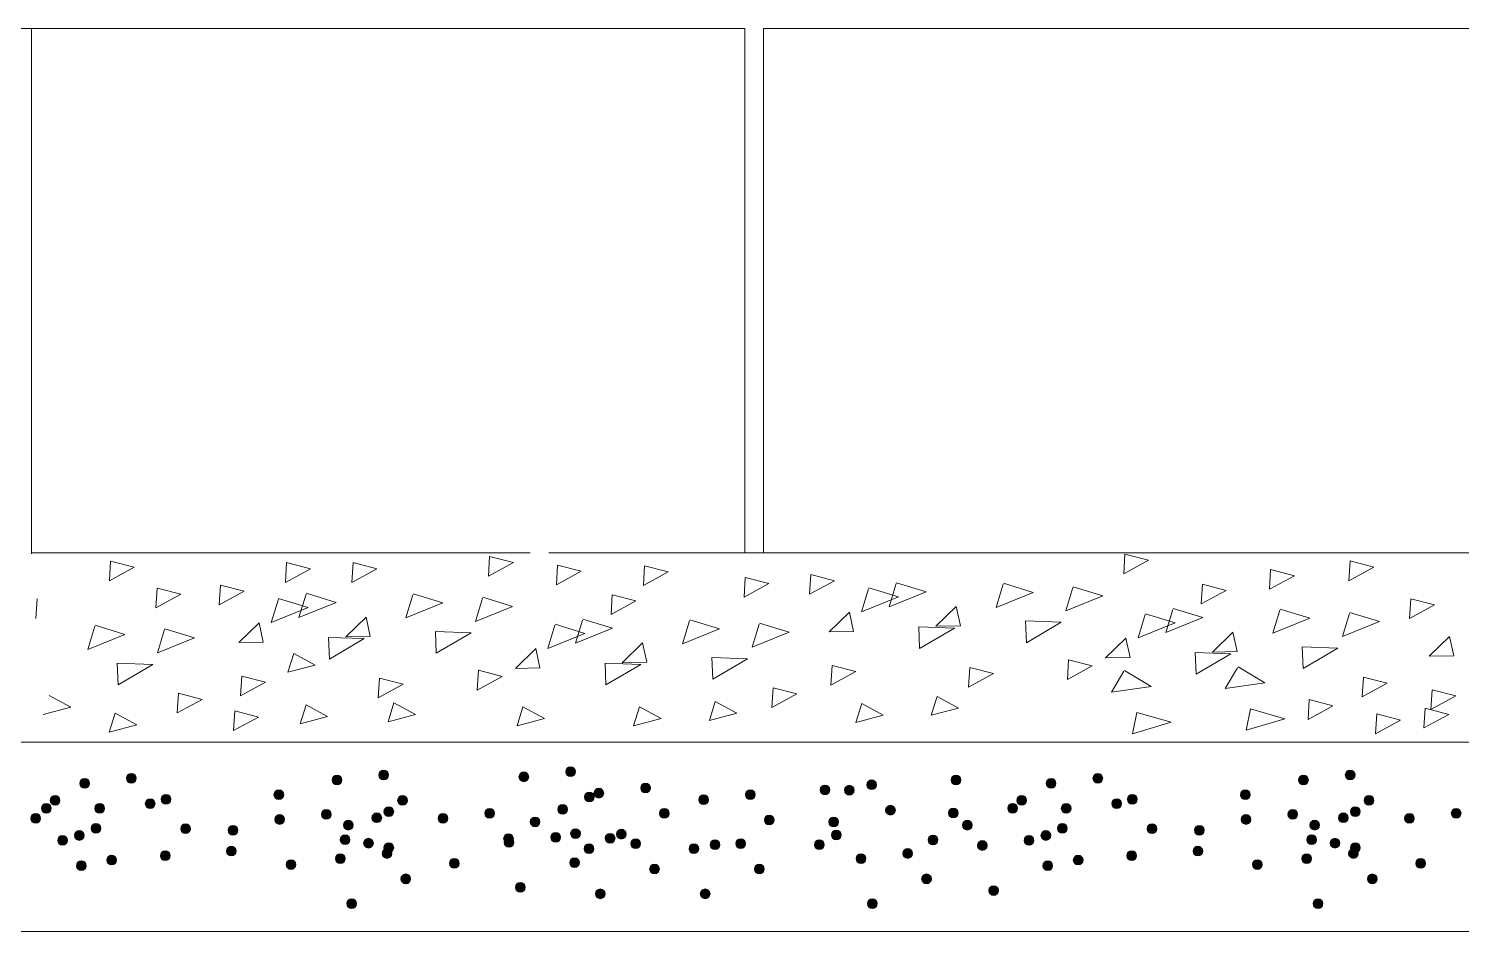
# Model space of a CAD drawing. Header units: inches. Extents: x -885 to 26362, y -28010 to 990.
# Drawn here: x 4347.05 to 4354.62, y -19621.12 to -19616.35 of the extents above; entities that cross this region are included whole.
import ezdxf

# ---------------------------------------------------------------- set-up
doc = ezdxf.new("R2010")
doc.units = ezdxf.units.IN
doc.header["$MEASUREMENT"] = 0
doc.layers.add('LINE', color=7, linetype='Continuous')

msp = doc.modelspace()

# ---------------------------------------------------------------- hatches: boundary and pattern name
at = {"layer": 'LINE', "lineweight": 20, "ltscale": 0.5}
for points in [[(4347.370505, -19620.336176, -1), (4347.31906, -19620.336176, -1)], [(4347.370505, -19620.336176, -1), (4347.31906, -19620.336176, -1)], [(4347.6172, -19620.309275, -1), (4347.565756, -19620.309275, -1)], [(4347.6172, -19620.309275, -1), (4347.565756, -19620.309275, -1)], [(4348.70331, -19620.318897, -1), (4348.651865, -19620.318897, -1)], [(4348.70331, -19620.318897, -1), (4348.651865, -19620.318897, -1)], [(4348.950005, -19620.291997, -1), (4348.898561, -19620.291997, -1)], [(4348.950005, -19620.291997, -1), (4348.898561, -19620.291997, -1)], [(4349.68993, -19620.301619, -1), (4349.638486, -19620.301619, -1)], [(4349.68993, -19620.301619, -1), (4349.638486, -19620.301619, -1)], [(4349.936626, -19620.274718, -1), (4349.885181, -19620.274718, -1)], [(4349.936626, -19620.274718, -1), (4349.885181, -19620.274718, -1)], [(4351.52711, -19620.343832, -1), (4351.475665, -19620.343832, -1)], [(4351.52711, -19620.343832, -1), (4351.475665, -19620.343832, -1)], [(4351.97278, -19620.318897, -1), (4351.921335, -19620.318897, -1)], [(4351.97278, -19620.318897, -1), (4351.921335, -19620.318897, -1)], [(4352.474745, -19620.336176, -1), (4352.4233, -19620.336176, -1)], [(4352.474745, -19620.336176, -1), (4352.4233, -19620.336176, -1)], [(4352.721441, -19620.309275, -1), (4352.669996, -19620.309275, -1)], [(4352.721441, -19620.309275, -1), (4352.669996, -19620.309275, -1)], [(4353.80755, -19620.318897, -1), (4353.756105, -19620.318897, -1)], [(4353.80755, -19620.318897, -1), (4353.756105, -19620.318897, -1)], [(4354.054245, -19620.291997, -1), (4354.002801, -19620.291997, -1)], [(4354.054245, -19620.291997, -1), (4354.002801, -19620.291997, -1)], [(4347.799753, -19620.420358, -1), (4347.748308, -19620.420358, -1)], [(4347.799753, -19620.420358, -1), (4347.748308, -19620.420358, -1)], [(4348.396102, -19620.396552, -1), (4348.344657, -19620.396552, -1)], [(4348.396102, -19620.396552, -1), (4348.344657, -19620.396552, -1)], [(4350.035814, -19620.408769, -1), (4349.98437, -19620.408769, -1)], [(4350.035814, -19620.408769, -1), (4349.98437, -19620.408769, -1)], [(4350.086084, -19620.388011, -1), (4350.034639, -19620.388011, -1)], [(4350.086084, -19620.388011, -1), (4350.034639, -19620.388011, -1)], [(4350.33278, -19620.36111, -1), (4350.281335, -19620.36111, -1)], [(4350.33278, -19620.36111, -1), (4350.281335, -19620.36111, -1)], [(4350.886672, -19620.395668, -1), (4350.835227, -19620.395668, -1)], [(4350.886672, -19620.395668, -1), (4350.835227, -19620.395668, -1)], [(4351.280414, -19620.370733, -1), (4351.228969, -19620.370733, -1)], [(4351.280414, -19620.370733, -1), (4351.228969, -19620.370733, -1)], [(4351.406649, -19620.36279, -1), (4351.358903, -19620.381944, -1)], [(4351.406649, -19620.36279, -1), (4351.358903, -19620.381944, -1)], [(4352.903993, -19620.420358, -1), (4352.852549, -19620.420358, -1)], [(4352.903993, -19620.420358, -1), (4352.852549, -19620.420358, -1)], [(4353.500342, -19620.396552, -1), (4353.448898, -19620.396552, -1)], [(4353.500342, -19620.396552, -1), (4353.448898, -19620.396552, -1)], [(4347.167628, -19620.467985, -1), (4347.116183, -19620.467985, -1)], [(4347.167628, -19620.467985, -1), (4347.116183, -19620.467985, -1)], [(4347.214424, -19620.426047, -1), (4347.162979, -19620.426047, -1)], [(4347.214424, -19620.426047, -1), (4347.162979, -19620.426047, -1)], [(4347.450116, -19620.468722, -1), (4347.398671, -19620.468722, -1)], [(4347.450116, -19620.468722, -1), (4347.398671, -19620.468722, -1)], [(4347.716389, -19620.443326, -1), (4347.664944, -19620.443326, -1)], [(4347.716389, -19620.443326, -1), (4347.664944, -19620.443326, -1)], [(4348.976838, -19620.485509, -1), (4348.925393, -19620.485509, -1)], [(4348.976838, -19620.485509, -1), (4348.925393, -19620.485509, -1)], [(4349.049194, -19620.426047, -1), (4348.997749, -19620.426047, -1)], [(4349.049194, -19620.426047, -1), (4348.997749, -19620.426047, -1)], [(4349.509791, -19620.494332, -1), (4349.458346, -19620.494332, -1)], [(4349.509791, -19620.494332, -1), (4349.458346, -19620.494332, -1)], [(4349.89522, -19620.473606, -1), (4349.843776, -19620.473606, -1)], [(4349.89522, -19620.473606, -1), (4349.843776, -19620.473606, -1)], [(4350.431968, -19620.495161, -1), (4350.380523, -19620.495161, -1)], [(4350.431968, -19620.495161, -1), (4350.380523, -19620.495161, -1)], [(4350.639976, -19620.422568, -1), (4350.588532, -19620.422568, -1)], [(4350.639976, -19620.422568, -1), (4350.588532, -19620.422568, -1)], [(4351.626298, -19620.477883, -1), (4351.574853, -19620.477883, -1)], [(4351.626298, -19620.477883, -1), (4351.574853, -19620.477883, -1)], [(4351.958007, -19620.492528, -1), (4351.906562, -19620.492528, -1)], [(4351.958007, -19620.492528, -1), (4351.906562, -19620.492528, -1)], [(4352.271868, -19620.467985, -1), (4352.220423, -19620.467985, -1)], [(4352.271868, -19620.467985, -1), (4352.220423, -19620.467985, -1)], [(4352.318664, -19620.426047, -1), (4352.26722, -19620.426047, -1)], [(4352.318664, -19620.426047, -1), (4352.26722, -19620.426047, -1)], [(4352.554356, -19620.468722, -1), (4352.502911, -19620.468722, -1)], [(4352.554356, -19620.468722, -1), (4352.502911, -19620.468722, -1)], [(4352.820629, -19620.443326, -1), (4352.769184, -19620.443326, -1)], [(4352.820629, -19620.443326, -1), (4352.769184, -19620.443326, -1)], [(4354.081078, -19620.485509, -1), (4354.029633, -19620.485509, -1)], [(4354.081078, -19620.485509, -1), (4354.029633, -19620.485509, -1)], [(4354.153434, -19620.426047, -1), (4354.101989, -19620.426047, -1)], [(4354.153434, -19620.426047, -1), (4354.101989, -19620.426047, -1)], [(4354.614031, -19620.494332, -1), (4354.562586, -19620.494332, -1)], [(4354.614031, -19620.494332, -1), (4354.562586, -19620.494332, -1)], [(4347.111524, -19620.521232, -1), (4347.060079, -19620.521232, -1)], [(4347.111524, -19620.521232, -1), (4347.060079, -19620.521232, -1)], [(4348.400214, -19620.527044, -1), (4348.34877, -19620.527044, -1)], [(4348.400214, -19620.527044, -1), (4348.34877, -19620.527044, -1)], [(4348.64691, -19620.500143, -1), (4348.595465, -19620.500143, -1)], [(4348.64691, -19620.500143, -1), (4348.595465, -19620.500143, -1)], [(4348.762936, -19620.55701, -1), (4348.711492, -19620.55701, -1)], [(4348.762936, -19620.55701, -1), (4348.711492, -19620.55701, -1)], [(4348.913442, -19620.518138, -1), (4348.861997, -19620.518138, -1)], [(4348.913442, -19620.518138, -1), (4348.861997, -19620.518138, -1)], [(4349.263095, -19620.521232, -1), (4349.21165, -19620.521232, -1)], [(4349.263095, -19620.521232, -1), (4349.21165, -19620.521232, -1)], [(4349.749557, -19620.539732, -1), (4349.698112, -19620.539732, -1)], [(4349.749557, -19620.539732, -1), (4349.698112, -19620.539732, -1)], [(4350.98586, -19620.529718, -1), (4350.934416, -19620.529718, -1)], [(4350.98586, -19620.529718, -1), (4350.934416, -19620.529718, -1)], [(4351.325882, -19620.540155, -1), (4351.274437, -19620.540155, -1)], [(4351.325882, -19620.540155, -1), (4351.274437, -19620.540155, -1)], [(4352.032407, -19620.55701, -1), (4351.980962, -19620.55701, -1)], [(4352.032407, -19620.55701, -1), (4351.980962, -19620.55701, -1)], [(4353.504455, -19620.527044, -1), (4353.45301, -19620.527044, -1)], [(4353.504455, -19620.527044, -1), (4353.45301, -19620.527044, -1)], [(4353.75115, -19620.500143, -1), (4353.699706, -19620.500143, -1)], [(4353.75115, -19620.500143, -1), (4353.699706, -19620.500143, -1)], [(4353.867177, -19620.55701, -1), (4353.815732, -19620.55701, -1)], [(4353.867177, -19620.55701, -1), (4353.815732, -19620.55701, -1)], [(4354.017682, -19620.518138, -1), (4353.966237, -19620.518138, -1)], [(4354.017682, -19620.518138, -1), (4353.966237, -19620.518138, -1)], [(4354.367335, -19620.521232, -1), (4354.315891, -19620.521232, -1)], [(4354.367335, -19620.521232, -1), (4354.315891, -19620.521232, -1)], [(4347.253708, -19620.637567, -1), (4347.202264, -19620.637567, -1)], [(4347.253708, -19620.637567, -1), (4347.202264, -19620.637567, -1)], [(4347.342771, -19620.611595, -1), (4347.291327, -19620.611595, -1)], [(4347.342771, -19620.611595, -1), (4347.291327, -19620.611595, -1)], [(4347.430131, -19620.574289, -1), (4347.378687, -19620.574289, -1)], [(4347.430131, -19620.574289, -1), (4347.378687, -19620.574289, -1)], [(4347.903328, -19620.575872, -1), (4347.851883, -19620.575872, -1)], [(4347.903328, -19620.575872, -1), (4347.851883, -19620.575872, -1)], [(4348.153793, -19620.583957, -1), (4348.102348, -19620.583957, -1)], [(4348.153793, -19620.583957, -1), (4348.102348, -19620.583957, -1)], [(4348.746098, -19620.634194, -1), (4348.694654, -19620.634194, -1)], [(4348.746098, -19620.634194, -1), (4348.694654, -19620.634194, -1)], [(4349.608979, -19620.628382, -1), (4349.557535, -19620.628382, -1)], [(4349.608979, -19620.628382, -1), (4349.557535, -19620.628382, -1)], [(4349.611854, -19620.647994, -1), (4349.56041, -19620.647994, -1)], [(4349.611854, -19620.647994, -1), (4349.56041, -19620.647994, -1)], [(4349.85855, -19620.621093, -1), (4349.807105, -19620.621093, -1)], [(4349.85855, -19620.621093, -1), (4349.807105, -19620.621093, -1)], [(4349.963003, -19620.601481, -1), (4349.911559, -19620.601481, -1)], [(4349.963003, -19620.601481, -1), (4349.911559, -19620.601481, -1)], [(4350.145711, -19620.626124, -1), (4350.094266, -19620.626124, -1)], [(4350.145711, -19620.626124, -1), (4350.094266, -19620.626124, -1)], [(4350.205328, -19620.604576, -1), (4350.153884, -19620.604576, -1)], [(4350.205328, -19620.604576, -1), (4350.153884, -19620.604576, -1)], [(4351.340041, -19620.608845, -1), (4351.288596, -19620.608845, -1)], [(4351.340041, -19620.608845, -1), (4351.288596, -19620.608845, -1)], [(4351.850662, -19620.635402, -1), (4351.799218, -19620.635402, -1)], [(4351.850662, -19620.635402, -1), (4351.799218, -19620.635402, -1)], [(4352.357949, -19620.637567, -1), (4352.306504, -19620.637567, -1)], [(4352.357949, -19620.637567, -1), (4352.306504, -19620.637567, -1)], [(4352.447011, -19620.611595, -1), (4352.395567, -19620.611595, -1)], [(4352.447011, -19620.611595, -1), (4352.395567, -19620.611595, -1)], [(4352.534372, -19620.574289, -1), (4352.482927, -19620.574289, -1)], [(4352.534372, -19620.574289, -1), (4352.482927, -19620.574289, -1)], [(4353.007568, -19620.575872, -1), (4352.956124, -19620.575872, -1)], [(4353.007568, -19620.575872, -1), (4352.956124, -19620.575872, -1)], [(4353.258033, -19620.583957, -1), (4353.206589, -19620.583957, -1)], [(4353.258033, -19620.583957, -1), (4353.206589, -19620.583957, -1)], [(4353.850339, -19620.634194, -1), (4353.798894, -19620.634194, -1)], [(4353.850339, -19620.634194, -1), (4353.798894, -19620.634194, -1)], [(4347.795984, -19620.718745, -1), (4347.744539, -19620.718745, -1)], [(4347.795984, -19620.718745, -1), (4347.744539, -19620.718745, -1)], [(4348.145637, -19620.694194, -1), (4348.094192, -19620.694194, -1)], [(4348.145637, -19620.694194, -1), (4348.094192, -19620.694194, -1)], [(4348.86951, -19620.652195, -1), (4348.818065, -19620.652195, -1)], [(4348.86951, -19620.652195, -1), (4348.818065, -19620.652195, -1)], [(4348.967314, -19620.706681, -1), (4348.915869, -19620.706681, -1)], [(4348.967314, -19620.706681, -1), (4348.915869, -19620.706681, -1)], [(4348.976854, -19620.676009, -1), (4348.925409, -19620.676009, -1)], [(4348.976854, -19620.676009, -1), (4348.925409, -19620.676009, -1)], [(4350.034156, -19620.681746, -1), (4349.982712, -19620.681746, -1)], [(4350.034156, -19620.681746, -1), (4349.982712, -19620.681746, -1)], [(4350.280852, -19620.654845, -1), (4350.229407, -19620.654845, -1)], [(4350.280852, -19620.654845, -1), (4350.229407, -19620.654845, -1)], [(4350.588049, -19620.681746, -1), (4350.536604, -19620.681746, -1)], [(4350.588049, -19620.681746, -1), (4350.536604, -19620.681746, -1)], [(4350.699603, -19620.660681, -1), (4350.648158, -19620.660681, -1)], [(4350.699603, -19620.660681, -1), (4350.648158, -19620.660681, -1)], [(4350.834744, -19620.654845, -1), (4350.7833, -19620.654845, -1)], [(4350.834744, -19620.654845, -1), (4350.7833, -19620.654845, -1)], [(4351.249296, -19620.650748, -1), (4351.20155, -19620.669902, -1)], [(4351.249296, -19620.650748, -1), (4351.20155, -19620.669902, -1)], [(4351.717511, -19620.706681, -1), (4351.666066, -19620.706681, -1)], [(4351.717511, -19620.706681, -1), (4351.666066, -19620.706681, -1)], [(4352.111253, -19620.664467, -1), (4352.059808, -19620.664467, -1)], [(4352.111253, -19620.664467, -1), (4352.059808, -19620.664467, -1)], [(4352.900224, -19620.718745, -1), (4352.848779, -19620.718745, -1)], [(4352.900224, -19620.718745, -1), (4352.848779, -19620.718745, -1)], [(4353.249877, -19620.694194, -1), (4353.198433, -19620.694194, -1)], [(4353.249877, -19620.694194, -1), (4353.198433, -19620.694194, -1)], [(4353.97375, -19620.652195, -1), (4353.922305, -19620.652195, -1)], [(4353.97375, -19620.652195, -1), (4353.922305, -19620.652195, -1)], [(4354.071554, -19620.706681, -1), (4354.02011, -19620.706681, -1)], [(4354.071554, -19620.706681, -1), (4354.02011, -19620.706681, -1)], [(4354.081094, -19620.676009, -1), (4354.02965, -19620.676009, -1)], [(4354.081094, -19620.676009, -1), (4354.02965, -19620.676009, -1)], [(4347.352897, -19620.771617, -1), (4347.301452, -19620.771617, -1)], [(4347.352897, -19620.771617, -1), (4347.301452, -19620.771617, -1)], [(4347.513512, -19620.741821, -1), (4347.462067, -19620.741821, -1)], [(4347.513512, -19620.741821, -1), (4347.462067, -19620.741821, -1)], [(4348.459841, -19620.765157, -1), (4348.408396, -19620.765157, -1)], [(4348.459841, -19620.765157, -1), (4348.408396, -19620.765157, -1)], [(4348.720618, -19620.733581, -1), (4348.669174, -19620.733581, -1)], [(4348.720618, -19620.733581, -1), (4348.669174, -19620.733581, -1)], [(4349.322722, -19620.759345, -1), (4349.271277, -19620.759345, -1)], [(4349.322722, -19620.759345, -1), (4349.271277, -19620.759345, -1)], [(4349.957738, -19620.755143, -1), (4349.906294, -19620.755143, -1)], [(4349.957738, -19620.755143, -1), (4349.906294, -19620.755143, -1)], [(4350.38004, -19620.788895, -1), (4350.328596, -19620.788895, -1)], [(4350.38004, -19620.788895, -1), (4350.328596, -19620.788895, -1)], [(4350.933933, -19620.788895, -1), (4350.882488, -19620.788895, -1)], [(4350.933933, -19620.788895, -1), (4350.882488, -19620.788895, -1)], [(4351.470815, -19620.733581, -1), (4351.419371, -19620.733581, -1)], [(4351.470815, -19620.733581, -1), (4351.419371, -19620.733581, -1)], [(4352.457137, -19620.771617, -1), (4352.405692, -19620.771617, -1)], [(4352.457137, -19620.771617, -1), (4352.405692, -19620.771617, -1)], [(4352.617752, -19620.741821, -1), (4352.566307, -19620.741821, -1)], [(4352.617752, -19620.741821, -1), (4352.566307, -19620.741821, -1)], [(4353.564081, -19620.765157, -1), (4353.512637, -19620.765157, -1)], [(4353.564081, -19620.765157, -1), (4353.512637, -19620.765157, -1)], [(4353.824859, -19620.733581, -1), (4353.773414, -19620.733581, -1)], [(4353.824859, -19620.733581, -1), (4353.773414, -19620.733581, -1)], [(4354.426962, -19620.759345, -1), (4354.375517, -19620.759345, -1)], [(4354.426962, -19620.759345, -1), (4354.375517, -19620.759345, -1)], [(4349.066503, -19620.840731, -1), (4349.015058, -19620.840731, -1)], [(4349.066503, -19620.840731, -1), (4349.015058, -19620.840731, -1)], [(4351.816699, -19620.840731, -1), (4351.765255, -19620.840731, -1)], [(4351.816699, -19620.840731, -1), (4351.765255, -19620.840731, -1)], [(4354.170743, -19620.840731, -1), (4354.119298, -19620.840731, -1)], [(4354.170743, -19620.840731, -1), (4354.119298, -19620.840731, -1)], [(4349.671481, -19620.886106, -1), (4349.620036, -19620.886106, -1)], [(4349.671481, -19620.886106, -1), (4349.620036, -19620.886106, -1)], [(4350.093783, -19620.919858, -1), (4350.042339, -19620.919858, -1)], [(4350.093783, -19620.919858, -1), (4350.042339, -19620.919858, -1)], [(4350.647675, -19620.919858, -1), (4350.596231, -19620.919858, -1)], [(4350.647675, -19620.919858, -1), (4350.596231, -19620.919858, -1)], [(4352.17088, -19620.90258, -1), (4352.119435, -19620.90258, -1)], [(4352.17088, -19620.90258, -1), (4352.119435, -19620.90258, -1)], [(4348.780245, -19620.971694, -1), (4348.728801, -19620.971694, -1)], [(4348.780245, -19620.971694, -1), (4348.728801, -19620.971694, -1)], [(4351.530442, -19620.971694, -1), (4351.478998, -19620.971694, -1)], [(4351.530442, -19620.971694, -1), (4351.478998, -19620.971694, -1)], [(4353.884485, -19620.971694, -1), (4353.833041, -19620.971694, -1)], [(4353.884485, -19620.971694, -1), (4353.833041, -19620.971694, -1)]]:
    msp.add_hatch(color=7, dxfattribs=at).paths.add_polyline_path(points)

# ---------------------------------------------------------------- linework, layer by layer
at = {"layer": 'LINE', "color": 7, "lineweight": 20, "ltscale": 0.5}
for p, q in [((4347.063627, -19616.349267), (4331.786343, -19616.349267)), ((4347.063627, -19616.349267), (4331.786343, -19616.349267)), ((4350.831514, -19616.349267), (4347.063627, -19616.349267)), ((4349.728819, -19616.349267), (4347.063627, -19616.349267)), ((4347.063627, -19619.118106), (4347.063627, -19616.349267)), ((4350.831514, -19616.349267), (4347.063627, -19616.349267)), ((4349.728819, -19616.349267), (4347.063627, -19616.349267)), ((4347.063627, -19619.118106), (4347.063627, -19616.349267)), ((4347.063627, -19619.124205), (4347.063627, -19616.355367)), ((4347.063627, -19619.124205), (4347.063627, -19616.355367)), ((4347.063627, -19619.124205), (4347.063627, -19616.355367)), ((4347.063627, -19619.124205), (4347.063627, -19616.355367)), ((4350.831514, -19619.118106), (4350.831514, -19616.349267)), ((4350.831514, -19619.118106), (4350.831514, -19616.349267)), ((4350.930188, -19619.118106), (4350.930188, -19616.349267)), ((4354.796748, -19616.349267), (4350.930188, -19616.349267)), ((4350.930188, -19619.118106), (4350.930188, -19616.349267)), ((4354.796748, -19616.349267), (4350.930188, -19616.349267)), ((4349.698075, -19619.118106), (4347.063627, -19619.118106)), ((4349.698075, -19619.118106), (4347.063627, -19619.118106)), ((4347.475571, -19619.266208), (4347.481839, -19619.161958)), ((4347.475571, -19619.266208), (4347.481839, -19619.161958)), ((4347.481839, -19619.161958), (4347.607002, -19619.194471)), ((4347.481839, -19619.161958), (4347.607002, -19619.194471)), ((4348.405262, -19619.274592), (4348.41153, -19619.170343)), ((4348.405262, -19619.274592), (4348.41153, -19619.170343)), ((4348.41153, -19619.170343), (4348.536693, -19619.202856)), ((4348.41153, -19619.170343), (4348.536693, -19619.202856)), ((4348.755976, -19619.274592), (4348.762244, -19619.170343)), ((4348.755976, -19619.274592), (4348.762244, -19619.170343)), ((4348.762244, -19619.170343), (4348.887406, -19619.202856)), ((4348.762244, -19619.170343), (4348.887406, -19619.202856)), ((4349.477403, -19619.242096), (4349.483672, -19619.137846)), ((4349.477403, -19619.242096), (4349.483672, -19619.137846)), ((4349.608834, -19619.170359), (4349.477403, -19619.242096)), ((4349.608834, -19619.170359), (4349.477403, -19619.242096)), ((4349.483672, -19619.137846), (4349.608834, -19619.170359)), ((4349.483672, -19619.137846), (4349.608834, -19619.170359)), ((4354.796748, -19619.118106), (4349.796748, -19619.118106)), ((4354.796748, -19619.118106), (4349.796748, -19619.118106)), ((4349.836208, -19619.287909), (4349.842477, -19619.183659)), ((4349.836208, -19619.287909), (4349.842477, -19619.183659)), ((4349.842477, -19619.183659), (4349.967639, -19619.216172)), ((4349.842477, -19619.183659), (4349.967639, -19619.216172)), ((4352.832405, -19619.229054), (4352.838673, -19619.124804)), ((4352.832405, -19619.229054), (4352.838673, -19619.124804)), ((4352.963836, -19619.157317), (4352.832405, -19619.229054)), ((4352.963836, -19619.157317), (4352.832405, -19619.229054)), ((4352.838673, -19619.124804), (4352.963836, -19619.157317)), ((4352.838673, -19619.124804), (4352.963836, -19619.157317)), ((4354.022211, -19619.265523), (4354.028479, -19619.161273)), ((4354.022211, -19619.265523), (4354.028479, -19619.161273)), ((4354.028479, -19619.161273), (4354.153642, -19619.193786)), ((4354.028479, -19619.161273), (4354.153642, -19619.193786)), ((4347.607002, -19619.194471), (4347.475571, -19619.266208)), ((4347.607002, -19619.194471), (4347.475571, -19619.266208)), ((4348.536693, -19619.202856), (4348.405262, -19619.274592)), ((4348.536693, -19619.202856), (4348.405262, -19619.274592)), ((4348.887406, -19619.202856), (4348.755976, -19619.274592)), ((4348.887406, -19619.202856), (4348.755976, -19619.274592)), ((4349.967639, -19619.216172), (4349.836208, -19619.287909)), ((4349.967639, -19619.216172), (4349.836208, -19619.287909)), ((4350.295755, -19619.290539), (4350.302023, -19619.186289)), ((4350.295755, -19619.290539), (4350.302023, -19619.186289)), ((4350.427186, -19619.218802), (4350.295755, -19619.290539)), ((4350.427186, -19619.218802), (4350.295755, -19619.290539)), ((4350.302023, -19619.186289), (4350.427186, -19619.218802)), ((4350.302023, -19619.186289), (4350.427186, -19619.218802)), ((4350.827267, -19619.352518), (4350.833536, -19619.248268)), ((4350.827267, -19619.352518), (4350.833536, -19619.248268)), ((4350.833536, -19619.248268), (4350.958698, -19619.280781)), ((4350.833536, -19619.248268), (4350.958698, -19619.280781)), ((4351.172969, -19619.337279), (4351.179237, -19619.23303)), ((4351.172969, -19619.337279), (4351.179237, -19619.23303)), ((4351.179237, -19619.23303), (4351.3044, -19619.265543)), ((4351.179237, -19619.23303), (4351.3044, -19619.265543)), ((4353.602266, -19619.311117), (4353.608534, -19619.206867)), ((4353.602266, -19619.311117), (4353.608534, -19619.206867)), ((4353.733697, -19619.23938), (4353.602266, -19619.311117)), ((4353.733697, -19619.23938), (4353.602266, -19619.311117)), ((4353.608534, -19619.206867), (4353.733697, -19619.23938)), ((4353.608534, -19619.206867), (4353.733697, -19619.23938)), ((4354.153642, -19619.193786), (4354.022211, -19619.265523)), ((4354.153642, -19619.193786), (4354.022211, -19619.265523)), ((4347.721099, -19619.409044), (4347.727367, -19619.304795)), ((4347.721099, -19619.409044), (4347.727367, -19619.304795)), ((4347.727367, -19619.304795), (4347.85253, -19619.337308)), ((4347.727367, -19619.304795), (4347.85253, -19619.337308)), ((4348.055671, -19619.393402), (4348.06194, -19619.289152)), ((4348.055671, -19619.393402), (4348.06194, -19619.289152)), ((4348.187102, -19619.321665), (4348.055671, -19619.393402)), ((4348.187102, -19619.321665), (4348.055671, -19619.393402)), ((4348.06194, -19619.289152), (4348.187102, -19619.321665)), ((4348.06194, -19619.289152), (4348.187102, -19619.321665)), ((4348.672257, -19619.380193), (4348.515393, -19619.332215)), ((4348.672257, -19619.380193), (4348.515393, -19619.332215)), ((4349.236892, -19619.38347), (4349.080027, -19619.335492)), ((4349.236892, -19619.38347), (4349.080027, -19619.335492)), ((4350.958698, -19619.280781), (4350.827267, -19619.352518)), ((4350.958698, -19619.280781), (4350.827267, -19619.352518)), ((4351.3044, -19619.265543), (4351.172969, -19619.337279)), ((4351.3044, -19619.265543), (4351.172969, -19619.337279)), ((4351.485015, -19619.307768), (4351.447551, -19619.430258)), ((4351.485015, -19619.307768), (4351.447551, -19619.430258)), ((4351.643294, -19619.351122), (4351.486429, -19619.303144)), ((4351.643294, -19619.351122), (4351.486429, -19619.303144)), ((4351.631276, -19619.280717), (4351.593812, -19619.403208)), ((4351.631276, -19619.280717), (4351.593812, -19619.403208)), ((4351.593812, -19619.403208), (4351.789555, -19619.324071)), ((4351.593812, -19619.403208), (4351.789555, -19619.324071)), ((4351.789555, -19619.324071), (4351.63269, -19619.276093)), ((4351.789555, -19619.324071), (4351.63269, -19619.276093)), ((4352.195911, -19619.283994), (4352.158446, -19619.406484)), ((4352.195911, -19619.283994), (4352.158446, -19619.406484)), ((4352.158446, -19619.406484), (4352.35419, -19619.327348)), ((4352.158446, -19619.406484), (4352.35419, -19619.327348)), ((4352.35419, -19619.327348), (4352.197325, -19619.27937)), ((4352.35419, -19619.327348), (4352.197325, -19619.27937)), ((4352.56387, -19619.301988), (4352.526406, -19619.424479)), ((4352.56387, -19619.301988), (4352.526406, -19619.424479)), ((4352.722149, -19619.345342), (4352.565284, -19619.297365)), ((4352.722149, -19619.345342), (4352.565284, -19619.297365)), ((4353.241931, -19619.388401), (4353.248199, -19619.284151)), ((4353.241931, -19619.388401), (4353.248199, -19619.284151)), ((4353.373361, -19619.316664), (4353.241931, -19619.388401)), ((4353.373361, -19619.316664), (4353.241931, -19619.388401)), ((4353.248199, -19619.284151), (4353.373361, -19619.316664)), ((4353.248199, -19619.284151), (4353.373361, -19619.316664)), ((4347.08684, -19619.465162), (4347.093109, -19619.360912)), ((4347.08684, -19619.465162), (4347.093109, -19619.360912)), ((4347.85253, -19619.337308), (4347.721099, -19619.409044)), ((4347.85253, -19619.337308), (4347.721099, -19619.409044)), ((4348.367718, -19619.36389), (4348.330253, -19619.48638)), ((4348.367718, -19619.36389), (4348.330253, -19619.48638)), ((4348.330253, -19619.48638), (4348.525997, -19619.407244)), ((4348.330253, -19619.48638), (4348.525997, -19619.407244)), ((4348.525997, -19619.407244), (4348.369132, -19619.359266)), ((4348.525997, -19619.407244), (4348.369132, -19619.359266)), ((4348.513978, -19619.336839), (4348.476514, -19619.45933)), ((4348.513978, -19619.336839), (4348.476514, -19619.45933)), ((4348.476514, -19619.45933), (4348.672257, -19619.380193)), ((4348.476514, -19619.45933), (4348.672257, -19619.380193)), ((4349.078613, -19619.340116), (4349.041149, -19619.462606)), ((4349.078613, -19619.340116), (4349.041149, -19619.462606)), ((4349.041149, -19619.462606), (4349.236892, -19619.38347)), ((4349.041149, -19619.462606), (4349.236892, -19619.38347)), ((4349.446573, -19619.35811), (4349.409108, -19619.480601)), ((4349.446573, -19619.35811), (4349.409108, -19619.480601)), ((4349.409108, -19619.480601), (4349.604852, -19619.401464)), ((4349.409108, -19619.480601), (4349.604852, -19619.401464)), ((4349.604852, -19619.401464), (4349.447987, -19619.353487)), ((4349.604852, -19619.401464), (4349.447987, -19619.353487)), ((4350.124633, -19619.444523), (4350.130901, -19619.340273)), ((4350.124633, -19619.444523), (4350.130901, -19619.340273)), ((4350.256064, -19619.372786), (4350.124633, -19619.444523)), ((4350.256064, -19619.372786), (4350.124633, -19619.444523)), ((4350.130901, -19619.340273), (4350.256064, -19619.372786)), ((4350.130901, -19619.340273), (4350.256064, -19619.372786)), ((4351.447551, -19619.430258), (4351.643294, -19619.351122)), ((4351.447551, -19619.430258), (4351.643294, -19619.351122)), ((4351.840817, -19619.506103), (4351.948127, -19619.401678)), ((4351.840817, -19619.506103), (4351.948127, -19619.401678)), ((4351.948127, -19619.401678), (4351.970112, -19619.503776)), ((4351.948127, -19619.401678), (4351.970112, -19619.503776)), ((4352.526406, -19619.424479), (4352.722149, -19619.345342)), ((4352.526406, -19619.424479), (4352.722149, -19619.345342)), ((4354.342652, -19619.465162), (4354.34892, -19619.360912)), ((4354.342652, -19619.465162), (4354.34892, -19619.360912)), ((4354.474083, -19619.393425), (4354.342652, -19619.465162)), ((4354.474083, -19619.393425), (4354.342652, -19619.465162)), ((4354.34892, -19619.360912), (4354.474083, -19619.393425)), ((4354.34892, -19619.360912), (4354.474083, -19619.393425)), ((4348.723519, -19619.562225), (4348.83083, -19619.4578)), ((4348.723519, -19619.562225), (4348.83083, -19619.4578)), ((4348.83083, -19619.4578), (4348.852815, -19619.559898)), ((4348.83083, -19619.4578), (4348.852815, -19619.559898)), ((4349.974719, -19619.473541), (4349.937254, -19619.596031)), ((4349.974719, -19619.473541), (4349.937254, -19619.596031)), ((4350.132998, -19619.516895), (4349.976133, -19619.468917)), ((4350.132998, -19619.516895), (4349.976133, -19619.468917)), ((4350.539353, -19619.476817), (4350.501889, -19619.599308)), ((4350.539353, -19619.476817), (4350.501889, -19619.599308)), ((4350.697632, -19619.520171), (4350.540768, -19619.472193)), ((4350.697632, -19619.520171), (4350.540768, -19619.472193)), ((4351.276182, -19619.536303), (4351.383492, -19619.431877)), ((4351.276182, -19619.536303), (4351.383492, -19619.431877)), ((4351.383492, -19619.431877), (4351.405478, -19619.533975)), ((4351.383492, -19619.431877), (4351.405478, -19619.533975)), ((4352.314387, -19619.478535), (4352.502882, -19619.485565)), ((4352.319246, -19619.593089), (4352.314387, -19619.478535)), ((4352.314387, -19619.478535), (4352.502882, -19619.485565)), ((4352.319246, -19619.593089), (4352.314387, -19619.478535)), ((4352.502882, -19619.485565), (4352.319246, -19619.593089)), ((4352.502882, -19619.485565), (4352.319246, -19619.593089)), ((4352.945755, -19619.444469), (4352.908291, -19619.56696)), ((4352.945755, -19619.444469), (4352.908291, -19619.56696)), ((4353.104035, -19619.487823), (4352.94717, -19619.439845)), ((4353.104035, -19619.487823), (4352.94717, -19619.439845)), ((4353.092016, -19619.417419), (4353.054552, -19619.539909)), ((4353.092016, -19619.417419), (4353.054552, -19619.539909)), ((4353.054552, -19619.539909), (4353.250295, -19619.460773)), ((4353.054552, -19619.539909), (4353.250295, -19619.460773)), ((4353.250295, -19619.460773), (4353.09343, -19619.412795)), ((4353.250295, -19619.460773), (4353.09343, -19619.412795)), ((4353.656651, -19619.420695), (4353.619187, -19619.543186)), ((4353.656651, -19619.420695), (4353.619187, -19619.543186)), ((4353.619187, -19619.543186), (4353.81493, -19619.464049)), ((4353.619187, -19619.543186), (4353.81493, -19619.464049)), ((4353.81493, -19619.464049), (4353.658065, -19619.416071)), ((4353.81493, -19619.464049), (4353.658065, -19619.416071)), ((4354.02461, -19619.43869), (4353.987146, -19619.561181)), ((4354.02461, -19619.43869), (4353.987146, -19619.561181)), ((4353.987146, -19619.561181), (4354.182889, -19619.482044)), ((4353.987146, -19619.561181), (4354.182889, -19619.482044)), ((4354.182889, -19619.482044), (4354.026025, -19619.434066)), ((4354.182889, -19619.482044), (4354.026025, -19619.434066)), ((4347.398427, -19619.506053), (4347.360963, -19619.628544)), ((4347.398427, -19619.506053), (4347.360963, -19619.628544)), ((4347.360963, -19619.628544), (4347.556706, -19619.549407)), ((4347.360963, -19619.628544), (4347.556706, -19619.549407)), ((4347.556706, -19619.549407), (4347.399841, -19619.501429)), ((4347.556706, -19619.549407), (4347.399841, -19619.501429)), ((4347.766387, -19619.524048), (4347.728922, -19619.646538)), ((4347.766387, -19619.524048), (4347.728922, -19619.646538)), ((4347.924666, -19619.567402), (4347.767801, -19619.519424)), ((4347.924666, -19619.567402), (4347.767801, -19619.519424)), ((4348.158884, -19619.592425), (4348.266195, -19619.487999)), ((4348.158884, -19619.592425), (4348.266195, -19619.487999)), ((4348.266195, -19619.487999), (4348.28818, -19619.590097)), ((4348.266195, -19619.487999), (4348.28818, -19619.590097)), ((4348.852815, -19619.559898), (4348.723519, -19619.562225)), ((4348.852815, -19619.559898), (4348.723519, -19619.562225)), ((4349.197089, -19619.534657), (4349.385585, -19619.541687)), ((4349.201948, -19619.649211), (4349.197089, -19619.534657)), ((4349.197089, -19619.534657), (4349.385585, -19619.541687)), ((4349.201948, -19619.649211), (4349.197089, -19619.534657)), ((4349.385585, -19619.541687), (4349.201948, -19619.649211)), ((4349.385585, -19619.541687), (4349.201948, -19619.649211)), ((4349.828458, -19619.500591), (4349.790994, -19619.623082)), ((4349.828458, -19619.500591), (4349.790994, -19619.623082)), ((4349.790994, -19619.623082), (4349.986737, -19619.543945)), ((4349.790994, -19619.623082), (4349.986737, -19619.543945)), ((4349.986737, -19619.543945), (4349.829872, -19619.495968)), ((4349.986737, -19619.543945), (4349.829872, -19619.495968)), ((4349.937254, -19619.596031), (4350.132998, -19619.516895)), ((4349.937254, -19619.596031), (4350.132998, -19619.516895)), ((4350.501889, -19619.599308), (4350.697632, -19619.520171)), ((4350.501889, -19619.599308), (4350.697632, -19619.520171)), ((4350.907313, -19619.494812), (4350.869849, -19619.617303)), ((4350.907313, -19619.494812), (4350.869849, -19619.617303)), ((4350.869849, -19619.617303), (4351.065592, -19619.538166)), ((4350.869849, -19619.617303), (4351.065592, -19619.538166)), ((4351.065592, -19619.538166), (4350.908727, -19619.490188)), ((4351.065592, -19619.538166), (4350.908727, -19619.490188)), ((4351.405478, -19619.533975), (4351.276182, -19619.536303)), ((4351.405478, -19619.533975), (4351.276182, -19619.536303)), ((4351.754611, -19619.623289), (4351.749752, -19619.508735)), ((4351.749752, -19619.508735), (4351.938247, -19619.515765)), ((4351.754611, -19619.623289), (4351.749752, -19619.508735)), ((4351.749752, -19619.508735), (4351.938247, -19619.515765)), ((4351.938247, -19619.515765), (4351.754611, -19619.623289)), ((4351.938247, -19619.515765), (4351.754611, -19619.623289)), ((4351.970112, -19619.503776), (4351.840817, -19619.506103)), ((4351.970112, -19619.503776), (4351.840817, -19619.506103)), ((4352.908291, -19619.56696), (4353.104035, -19619.487823)), ((4352.908291, -19619.56696), (4353.104035, -19619.487823)), ((4353.301557, -19619.642805), (4353.408867, -19619.538379)), ((4353.301557, -19619.642805), (4353.408867, -19619.538379)), ((4353.408867, -19619.538379), (4353.430853, -19619.640477)), ((4353.408867, -19619.538379), (4353.430853, -19619.640477)), ((4354.445865, -19619.664186), (4354.553176, -19619.55976)), ((4354.445865, -19619.664186), (4354.553176, -19619.55976)), ((4354.553176, -19619.55976), (4354.575161, -19619.661858)), ((4354.553176, -19619.55976), (4354.575161, -19619.661858)), ((4347.728922, -19619.646538), (4347.924666, -19619.567402)), ((4347.728922, -19619.646538), (4347.924666, -19619.567402)), ((4348.28818, -19619.590097), (4348.158884, -19619.592425)), ((4348.28818, -19619.590097), (4348.158884, -19619.592425)), ((4348.637313, -19619.679411), (4348.632454, -19619.564857)), ((4348.632454, -19619.564857), (4348.82095, -19619.571887)), ((4348.637313, -19619.679411), (4348.632454, -19619.564857)), ((4348.632454, -19619.564857), (4348.82095, -19619.571887)), ((4348.82095, -19619.571887), (4348.637313, -19619.679411)), ((4348.82095, -19619.571887), (4348.637313, -19619.679411)), ((4349.619625, -19619.729127), (4349.726935, -19619.624701)), ((4349.619625, -19619.729127), (4349.726935, -19619.624701)), ((4349.726935, -19619.624701), (4349.74892, -19619.726799)), ((4349.726935, -19619.624701), (4349.74892, -19619.726799)), ((4350.18426, -19619.698927), (4350.29157, -19619.594501)), ((4350.18426, -19619.698927), (4350.29157, -19619.594501)), ((4350.29157, -19619.594501), (4350.313555, -19619.696599)), ((4350.29157, -19619.594501), (4350.313555, -19619.696599)), ((4352.736922, -19619.673005), (4352.844233, -19619.568579)), ((4352.736922, -19619.673005), (4352.844233, -19619.568579)), ((4352.844233, -19619.568579), (4352.866218, -19619.670677)), ((4352.844233, -19619.568579), (4352.866218, -19619.670677)), ((4353.775127, -19619.615237), (4353.963622, -19619.622267)), ((4353.779986, -19619.72979), (4353.775127, -19619.615237)), ((4353.775127, -19619.615237), (4353.963622, -19619.622267)), ((4353.779986, -19619.72979), (4353.775127, -19619.615237)), ((4353.963622, -19619.622267), (4353.779986, -19619.72979)), ((4353.963622, -19619.622267), (4353.779986, -19619.72979)), ((4347.516903, -19619.700594), (4347.705399, -19619.707625)), ((4347.521762, -19619.815148), (4347.516903, -19619.700594)), ((4347.516903, -19619.700594), (4347.705399, -19619.707625)), ((4347.521762, -19619.815148), (4347.516903, -19619.700594)), ((4347.705399, -19619.707625), (4347.521762, -19619.815148)), ((4347.705399, -19619.707625), (4347.521762, -19619.815148)), ((4348.417606, -19619.749399), (4348.448649, -19619.649681)), ((4348.417606, -19619.749399), (4348.448649, -19619.649681)), ((4348.562389, -19619.711212), (4348.417606, -19619.749399)), ((4348.562389, -19619.711212), (4348.417606, -19619.749399)), ((4348.448649, -19619.649681), (4348.562389, -19619.711212)), ((4348.448649, -19619.649681), (4348.562389, -19619.711212)), ((4350.093195, -19619.701558), (4350.28169, -19619.708588)), ((4350.098054, -19619.816112), (4350.093195, -19619.701558)), ((4350.093195, -19619.701558), (4350.28169, -19619.708588)), ((4350.098054, -19619.816112), (4350.093195, -19619.701558)), ((4350.28169, -19619.708588), (4350.098054, -19619.816112)), ((4350.28169, -19619.708588), (4350.098054, -19619.816112)), ((4350.313555, -19619.696599), (4350.18426, -19619.698927)), ((4350.313555, -19619.696599), (4350.18426, -19619.698927)), ((4350.657829, -19619.671359), (4350.846325, -19619.678389)), ((4350.662689, -19619.785912), (4350.657829, -19619.671359)), ((4350.657829, -19619.671359), (4350.846325, -19619.678389)), ((4350.662689, -19619.785912), (4350.657829, -19619.671359)), ((4350.846325, -19619.678389), (4350.662689, -19619.785912)), ((4350.846325, -19619.678389), (4350.662689, -19619.785912)), ((4351.285635, -19619.817819), (4351.291903, -19619.713569)), ((4351.285635, -19619.817819), (4351.291903, -19619.713569)), ((4351.291903, -19619.713569), (4351.417066, -19619.746082)), ((4351.291903, -19619.713569), (4351.417066, -19619.746082)), ((4352.535205, -19619.787146), (4352.541474, -19619.682896)), ((4352.535205, -19619.787146), (4352.541474, -19619.682896)), ((4352.541474, -19619.682896), (4352.666636, -19619.715409)), ((4352.541474, -19619.682896), (4352.666636, -19619.715409)), ((4352.866218, -19619.670677), (4352.736922, -19619.673005)), ((4352.866218, -19619.670677), (4352.736922, -19619.673005)), ((4353.210492, -19619.645436), (4353.398987, -19619.652466)), ((4353.215351, -19619.75999), (4353.210492, -19619.645436)), ((4353.210492, -19619.645436), (4353.398987, -19619.652466)), ((4353.215351, -19619.75999), (4353.210492, -19619.645436)), ((4353.398987, -19619.652466), (4353.215351, -19619.75999)), ((4353.398987, -19619.652466), (4353.215351, -19619.75999)), ((4353.430853, -19619.640477), (4353.301557, -19619.642805)), ((4353.430853, -19619.640477), (4353.301557, -19619.642805)), ((4354.575161, -19619.661858), (4354.445865, -19619.664186)), ((4354.575161, -19619.661858), (4354.445865, -19619.664186)), ((4348.168337, -19619.873941), (4348.174606, -19619.769691)), ((4348.168337, -19619.873941), (4348.174606, -19619.769691)), ((4348.174606, -19619.769691), (4348.299768, -19619.802204)), ((4348.174606, -19619.769691), (4348.299768, -19619.802204)), ((4348.895546, -19619.884166), (4348.901815, -19619.779916)), ((4348.895546, -19619.884166), (4348.901815, -19619.779916)), ((4348.901815, -19619.779916), (4349.026977, -19619.812429)), ((4348.901815, -19619.779916), (4349.026977, -19619.812429)), ((4349.417908, -19619.843268), (4349.424176, -19619.739018)), ((4349.417908, -19619.843268), (4349.424176, -19619.739018)), ((4349.549339, -19619.771531), (4349.417908, -19619.843268)), ((4349.549339, -19619.771531), (4349.417908, -19619.843268)), ((4349.424176, -19619.739018), (4349.549339, -19619.771531)), ((4349.424176, -19619.739018), (4349.549339, -19619.771531)), ((4349.74892, -19619.726799), (4349.619625, -19619.729127)), ((4349.74892, -19619.726799), (4349.619625, -19619.729127)), ((4351.417066, -19619.746082), (4351.285635, -19619.817819)), ((4351.417066, -19619.746082), (4351.285635, -19619.817819)), ((4352.012844, -19619.828044), (4352.019112, -19619.723794)), ((4352.012844, -19619.828044), (4352.019112, -19619.723794)), ((4352.144275, -19619.756307), (4352.012844, -19619.828044)), ((4352.144275, -19619.756307), (4352.012844, -19619.828044)), ((4352.019112, -19619.723794), (4352.144275, -19619.756307)), ((4352.019112, -19619.723794), (4352.144275, -19619.756307)), ((4352.666636, -19619.715409), (4352.535205, -19619.787146)), ((4352.666636, -19619.715409), (4352.535205, -19619.787146)), ((4352.833849, -19619.744456), (4352.76815, -19619.854416)), ((4352.833849, -19619.744456), (4352.76815, -19619.854416)), ((4352.977146, -19619.824441), (4352.836329, -19619.740305)), ((4352.977146, -19619.824441), (4352.836329, -19619.740305)), ((4353.433795, -19619.725358), (4353.368096, -19619.835318)), ((4353.433795, -19619.725358), (4353.368096, -19619.835318)), ((4353.577092, -19619.805343), (4353.436275, -19619.721207)), ((4353.577092, -19619.805343), (4353.436275, -19619.721207)), ((4354.092048, -19619.879164), (4354.098316, -19619.774914)), ((4354.092048, -19619.879164), (4354.098316, -19619.774914)), ((4354.098316, -19619.774914), (4354.223479, -19619.807428)), ((4354.098316, -19619.774914), (4354.223479, -19619.807428)), ((4347.833824, -19619.964522), (4347.840092, -19619.860272)), ((4347.833824, -19619.964522), (4347.840092, -19619.860272)), ((4347.840092, -19619.860272), (4347.965255, -19619.892785)), ((4347.840092, -19619.860272), (4347.965255, -19619.892785)), ((4348.299768, -19619.802204), (4348.168337, -19619.873941)), ((4348.299768, -19619.802204), (4348.168337, -19619.873941)), ((4349.026977, -19619.812429), (4348.895546, -19619.884166)), ((4349.026977, -19619.812429), (4348.895546, -19619.884166)), ((4350.97475, -19619.935286), (4350.981018, -19619.831037)), ((4350.97475, -19619.935286), (4350.981018, -19619.831037)), ((4351.106181, -19619.86355), (4350.97475, -19619.935286)), ((4351.106181, -19619.86355), (4350.97475, -19619.935286)), ((4350.981018, -19619.831037), (4351.106181, -19619.86355)), ((4350.981018, -19619.831037), (4351.106181, -19619.86355)), ((4352.76815, -19619.854416), (4352.977146, -19619.824441)), ((4352.76815, -19619.854416), (4352.977146, -19619.824441)), ((4353.368096, -19619.835318), (4353.577092, -19619.805343)), ((4353.368096, -19619.835318), (4353.577092, -19619.805343)), ((4354.223479, -19619.807428), (4354.092048, -19619.879164)), ((4354.223479, -19619.807428), (4354.092048, -19619.879164)), ((4354.455318, -19619.945702), (4354.461587, -19619.841452)), ((4354.455318, -19619.945702), (4354.461587, -19619.841452)), ((4354.461587, -19619.841452), (4354.586749, -19619.873965)), ((4354.461587, -19619.841452), (4354.586749, -19619.873965)), ((4347.271158, -19619.934358), (4347.126375, -19619.972545)), ((4347.271158, -19619.934358), (4347.126375, -19619.972545)), ((4347.157418, -19619.872827), (4347.271158, -19619.934358)), ((4347.157418, -19619.872827), (4347.271158, -19619.934358)), ((4347.965255, -19619.892785), (4347.833824, -19619.964522)), ((4347.965255, -19619.892785), (4347.833824, -19619.964522)), ((4348.482962, -19620.021509), (4348.514006, -19619.921791)), ((4348.482962, -19620.021509), (4348.514006, -19619.921791)), ((4348.514006, -19619.921791), (4348.627745, -19619.983322)), ((4348.514006, -19619.921791), (4348.627745, -19619.983322)), ((4348.947295, -19620.010549), (4348.978338, -19619.910831)), ((4348.947295, -19620.010549), (4348.978338, -19619.910831)), ((4348.978338, -19619.910831), (4349.092078, -19619.972362)), ((4348.978338, -19619.910831), (4349.092078, -19619.972362)), ((4349.628324, -19620.032332), (4349.659367, -19619.932614)), ((4349.628324, -19620.032332), (4349.659367, -19619.932614)), ((4349.659367, -19619.932614), (4349.773107, -19619.994145)), ((4349.659367, -19619.932614), (4349.773107, -19619.994145)), ((4350.243996, -19620.032332), (4350.27504, -19619.932614)), ((4350.243996, -19620.032332), (4350.27504, -19619.932614)), ((4350.27504, -19619.932614), (4350.388779, -19619.994145)), ((4350.27504, -19619.932614), (4350.388779, -19619.994145)), ((4350.644112, -19620.003836), (4350.675155, -19619.904118)), ((4350.644112, -19620.003836), (4350.675155, -19619.904118)), ((4350.675155, -19619.904118), (4350.788895, -19619.965649)), ((4350.675155, -19619.904118), (4350.788895, -19619.965649)), ((4351.417791, -19620.014714), (4351.448834, -19619.914996)), ((4351.417791, -19620.014714), (4351.448834, -19619.914996)), ((4351.448834, -19619.914996), (4351.562574, -19619.976527)), ((4351.448834, -19619.914996), (4351.562574, -19619.976527)), ((4351.815514, -19619.976628), (4351.846557, -19619.87691)), ((4351.815514, -19619.976628), (4351.846557, -19619.87691)), ((4351.960296, -19619.938441), (4351.815514, -19619.976628)), ((4351.960296, -19619.938441), (4351.815514, -19619.976628)), ((4351.846557, -19619.87691), (4351.960296, -19619.938441)), ((4351.846557, -19619.87691), (4351.960296, -19619.938441)), ((4353.806198, -19619.998091), (4353.812467, -19619.893841)), ((4353.806198, -19619.998091), (4353.812467, -19619.893841)), ((4353.937629, -19619.926354), (4353.806198, -19619.998091)), ((4353.937629, -19619.926354), (4353.806198, -19619.998091)), ((4353.812467, -19619.893841), (4353.937629, -19619.926354)), ((4353.812467, -19619.893841), (4353.937629, -19619.926354)), ((4354.417825, -19620.043684), (4354.424094, -19619.939435)), ((4354.417825, -19620.043684), (4354.424094, -19619.939435)), ((4354.424094, -19619.939435), (4354.549256, -19619.971948)), ((4354.424094, -19619.939435), (4354.549256, -19619.971948)), ((4354.586749, -19619.873965), (4354.455318, -19619.945702)), ((4354.586749, -19619.873965), (4354.455318, -19619.945702)), ((4347.475038, -19620.065047), (4347.506081, -19619.96533)), ((4347.475038, -19620.065047), (4347.506081, -19619.96533)), ((4347.506081, -19619.96533), (4347.61982, -19620.026861)), ((4347.506081, -19619.96533), (4347.61982, -19620.026861)), ((4348.131585, -19620.05785), (4348.137854, -19619.9536)), ((4348.131585, -19620.05785), (4348.137854, -19619.9536)), ((4348.263016, -19619.986113), (4348.131585, -19620.05785)), ((4348.263016, -19619.986113), (4348.131585, -19620.05785)), ((4348.137854, -19619.9536), (4348.263016, -19619.986113)), ((4348.137854, -19619.9536), (4348.263016, -19619.986113)), ((4348.627745, -19619.983322), (4348.482962, -19620.021509)), ((4348.627745, -19619.983322), (4348.482962, -19620.021509)), ((4349.092078, -19619.972362), (4348.947295, -19620.010549)), ((4349.092078, -19619.972362), (4348.947295, -19620.010549)), ((4349.773107, -19619.994145), (4349.628324, -19620.032332)), ((4349.773107, -19619.994145), (4349.628324, -19620.032332)), ((4350.388779, -19619.994145), (4350.243996, -19620.032332)), ((4350.388779, -19619.994145), (4350.243996, -19620.032332)), ((4350.788895, -19619.965649), (4350.644112, -19620.003836)), ((4350.788895, -19619.965649), (4350.644112, -19620.003836)), ((4351.562574, -19619.976527), (4351.417791, -19620.014714)), ((4351.562574, -19619.976527), (4351.417791, -19620.014714)), ((4352.8796, -19620.074089), (4352.902307, -19619.961703)), ((4352.8796, -19620.074089), (4352.902307, -19619.961703)), ((4353.083638, -19620.013654), (4352.8796, -19620.074089)), ((4353.083638, -19620.013654), (4352.8796, -19620.074089)), ((4352.902307, -19619.961703), (4353.083638, -19620.013654)), ((4352.902307, -19619.961703), (4353.083638, -19620.013654)), ((4353.479546, -19620.054991), (4353.502253, -19619.942605)), ((4353.479546, -19620.054991), (4353.502253, -19619.942605)), ((4353.683584, -19619.994557), (4353.479546, -19620.054991)), ((4353.683584, -19619.994557), (4353.479546, -19620.054991)), ((4353.502253, -19619.942605), (4353.683584, -19619.994557)), ((4353.502253, -19619.942605), (4353.683584, -19619.994557)), ((4354.162211, -19620.074099), (4354.16848, -19619.969849)), ((4354.162211, -19620.074099), (4354.16848, -19619.969849)), ((4354.293642, -19620.002362), (4354.162211, -19620.074099)), ((4354.293642, -19620.002362), (4354.162211, -19620.074099)), ((4354.16848, -19619.969849), (4354.293642, -19620.002362)), ((4354.16848, -19619.969849), (4354.293642, -19620.002362)), ((4354.549256, -19619.971948), (4354.417825, -19620.043684)), ((4354.549256, -19619.971948), (4354.417825, -19620.043684)), ((4347.61982, -19620.026861), (4347.475038, -19620.065047)), ((4347.61982, -19620.026861), (4347.475038, -19620.065047)), ((4354.961782, -19620.118106), (4339.231833, -19620.118106)), ((4354.961782, -19620.118106), (4339.231833, -19620.118106)), ((4354.7692, -19621.118106), (4339.231833, -19621.118106)), ((4354.7692, -19621.118106), (4339.231833, -19621.118106))]:
    msp.add_line(p, q, dxfattribs=at)
for centre in [(4347.344782, -19620.336176), (4347.344782, -19620.336176), (4347.591478, -19620.309275), (4347.591478, -19620.309275), (4348.677587, -19620.318897), (4348.677587, -19620.318897), (4348.924283, -19620.291997), (4348.924283, -19620.291997), (4349.664208, -19620.301619), (4349.664208, -19620.301619), (4349.910904, -19620.274718), (4349.910904, -19620.274718), (4351.501387, -19620.343832), (4351.501387, -19620.343832), (4351.947058, -19620.318897), (4351.947058, -19620.318897), (4352.449023, -19620.336176), (4352.449023, -19620.336176), (4352.695718, -19620.309275), (4352.695718, -19620.309275), (4353.781828, -19620.318897), (4353.781828, -19620.318897), (4354.028523, -19620.291997), (4354.028523, -19620.291997), (4347.774031, -19620.420358), (4347.774031, -19620.420358), (4348.37038, -19620.396552), (4348.37038, -19620.396552), (4350.010092, -19620.408769), (4350.010092, -19620.408769), (4350.060362, -19620.388011), (4350.060362, -19620.388011), (4350.307057, -19620.36111), (4350.307057, -19620.36111), (4350.86095, -19620.395668), (4350.86095, -19620.395668), (4351.254692, -19620.370733), (4351.254692, -19620.370733), (4351.382776, -19620.372367), (4351.382776, -19620.372367), (4352.878271, -19620.420358), (4352.878271, -19620.420358), (4353.47462, -19620.396552), (4353.47462, -19620.396552), (4347.141905, -19620.467985), (4347.141905, -19620.467985), (4347.188702, -19620.426047), (4347.188702, -19620.426047), (4347.424393, -19620.468722), (4347.424393, -19620.468722), (4347.690666, -19620.443326), (4347.690666, -19620.443326), (4348.951115, -19620.485509), (4348.951115, -19620.485509), (4349.023471, -19620.426047), (4349.023471, -19620.426047), (4349.484068, -19620.494332), (4349.484068, -19620.494332), (4349.869498, -19620.473606), (4349.869498, -19620.473606), (4350.406246, -19620.495161), (4350.406246, -19620.495161), (4350.614254, -19620.422568), (4350.614254, -19620.422568), (4351.600576, -19620.477883), (4351.600576, -19620.477883), (4351.932284, -19620.492528), (4351.932284, -19620.492528), (4352.246146, -19620.467985), (4352.246146, -19620.467985), (4352.292942, -19620.426047), (4352.292942, -19620.426047), (4352.528634, -19620.468722), (4352.528634, -19620.468722), (4352.794907, -19620.443326), (4352.794907, -19620.443326), (4354.055356, -19620.485509), (4354.055356, -19620.485509), (4354.127712, -19620.426047), (4354.127712, -19620.426047), (4354.588309, -19620.494332), (4354.588309, -19620.494332), (4347.085801, -19620.521232), (4347.085801, -19620.521232), (4348.374492, -19620.527044), (4348.374492, -19620.527044), (4348.621188, -19620.500143), (4348.621188, -19620.500143), (4348.737214, -19620.55701), (4348.737214, -19620.55701), (4348.887719, -19620.518138), (4348.887719, -19620.518138), (4349.237373, -19620.521232), (4349.237373, -19620.521232), (4349.723835, -19620.539732), (4349.723835, -19620.539732), (4350.960138, -19620.529718), (4350.960138, -19620.529718), (4351.300159, -19620.540155), (4351.300159, -19620.540155), (4352.006685, -19620.55701), (4352.006685, -19620.55701), (4353.478732, -19620.527044), (4353.478732, -19620.527044), (4353.725428, -19620.500143), (4353.725428, -19620.500143), (4353.841454, -19620.55701), (4353.841454, -19620.55701), (4353.99196, -19620.518138), (4353.99196, -19620.518138), (4354.341613, -19620.521232), (4354.341613, -19620.521232), (4347.227986, -19620.637567), (4347.227986, -19620.637567), (4347.317049, -19620.611595), (4347.317049, -19620.611595), (4347.404409, -19620.574289), (4347.404409, -19620.574289), (4347.877606, -19620.575872), (4347.877606, -19620.575872), (4348.128071, -19620.583957), (4348.128071, -19620.583957), (4348.720376, -19620.634194), (4348.720376, -19620.634194), (4349.583257, -19620.628382), (4349.583257, -19620.628382), (4349.586132, -19620.647994), (4349.586132, -19620.647994), (4349.832828, -19620.621093), (4349.832828, -19620.621093), (4349.937281, -19620.601481), (4349.937281, -19620.601481), (4350.119988, -19620.626124), (4350.119988, -19620.626124), (4350.179606, -19620.604576), (4350.179606, -19620.604576), (4351.314318, -19620.608845), (4351.314318, -19620.608845), (4351.82494, -19620.635402), (4351.82494, -19620.635402), (4352.332226, -19620.637567), (4352.332226, -19620.637567), (4352.421289, -19620.611595), (4352.421289, -19620.611595), (4352.508649, -19620.574289), (4352.508649, -19620.574289), (4352.981846, -19620.575872), (4352.981846, -19620.575872), (4353.232311, -19620.583957), (4353.232311, -19620.583957), (4353.824616, -19620.634194), (4353.824616, -19620.634194), (4347.770261, -19620.718745), (4347.770261, -19620.718745), (4348.119915, -19620.694194), (4348.119915, -19620.694194), (4348.843787, -19620.652195), (4348.843787, -19620.652195), (4348.941592, -19620.706681), (4348.941592, -19620.706681), (4348.951132, -19620.676009), (4348.951132, -19620.676009), (4350.008434, -19620.681746), (4350.008434, -19620.681746), (4350.25513, -19620.654845), (4350.25513, -19620.654845), (4350.562326, -19620.681746), (4350.562326, -19620.681746), (4350.673881, -19620.660681), (4350.673881, -19620.660681), (4350.809022, -19620.654845), (4350.809022, -19620.654845), (4351.225423, -19620.660325), (4351.225423, -19620.660325), (4351.691789, -19620.706681), (4351.691789, -19620.706681), (4352.085531, -19620.664467), (4352.085531, -19620.664467), (4352.874502, -19620.718745), (4352.874502, -19620.718745), (4353.224155, -19620.694194), (4353.224155, -19620.694194), (4353.948027, -19620.652195), (4353.948027, -19620.652195), (4354.045832, -19620.706681), (4354.045832, -19620.706681), (4354.055372, -19620.676009), (4354.055372, -19620.676009), (4347.327174, -19620.771617), (4347.327174, -19620.771617), (4347.48779, -19620.741821), (4347.48779, -19620.741821), (4348.434119, -19620.765157), (4348.434119, -19620.765157), (4348.694896, -19620.733581), (4348.694896, -19620.733581), (4349.297, -19620.759345), (4349.297, -19620.759345), (4349.932016, -19620.755143), (4349.932016, -19620.755143), (4350.354318, -19620.788895), (4350.354318, -19620.788895), (4350.908211, -19620.788895), (4350.908211, -19620.788895), (4351.445093, -19620.733581), (4351.445093, -19620.733581), (4352.431415, -19620.771617), (4352.431415, -19620.771617), (4352.59203, -19620.741821), (4352.59203, -19620.741821), (4353.538359, -19620.765157), (4353.538359, -19620.765157), (4353.799136, -19620.733581), (4353.799136, -19620.733581), (4354.40124, -19620.759345), (4354.40124, -19620.759345), (4349.04078, -19620.840731), (4349.04078, -19620.840731), (4351.790977, -19620.840731), (4351.790977, -19620.840731), (4354.14502, -19620.840731), (4354.14502, -19620.840731), (4349.645759, -19620.886106), (4349.645759, -19620.886106), (4350.068061, -19620.919858), (4350.068061, -19620.919858), (4350.621953, -19620.919858), (4350.621953, -19620.919858), (4352.145157, -19620.90258), (4352.145157, -19620.90258), (4348.754523, -19620.971694), (4348.754523, -19620.971694), (4351.50472, -19620.971694), (4351.50472, -19620.971694), (4353.858763, -19620.971694), (4353.858763, -19620.971694)]:
    msp.add_circle(centre, 0.025722, dxfattribs=at)

doc.saveas('drawing.dxf')
